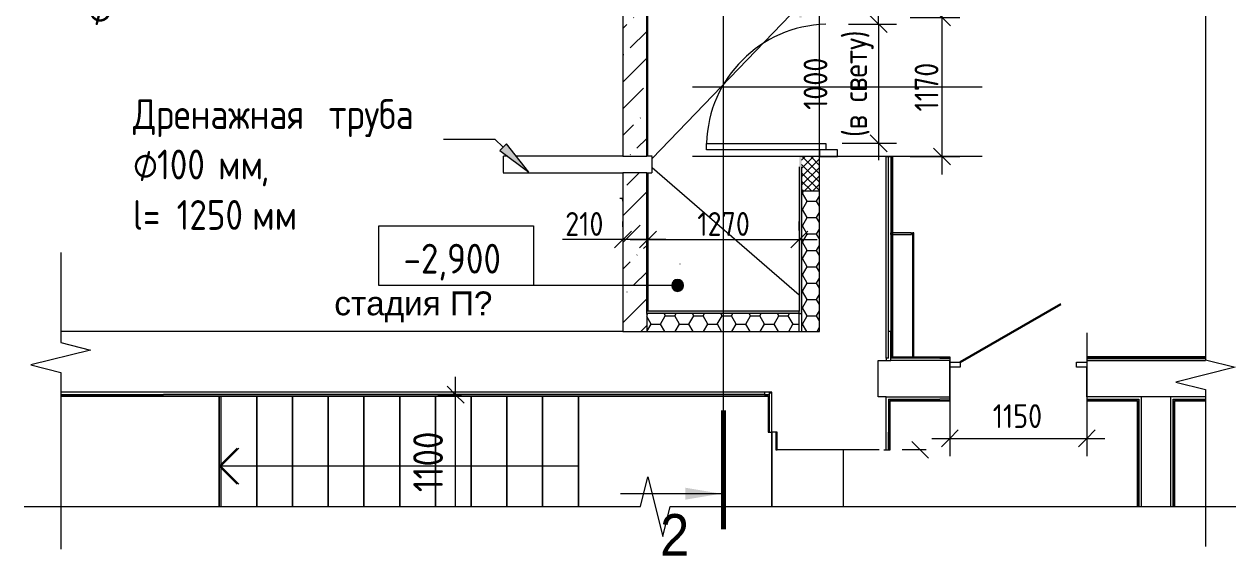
# Model space of a CAD drawing. Header units: millimetres. Extents: x 504091 to 2165846, y 135022 to 442887.
# Drawn here: x 1306726 to 1316895, y 327681 to 332144 of the extents above; entities that cross this region are included whole.
import ezdxf

# ---------------------------------------------------------------- set-up
doc = ezdxf.new("R2010")
doc.units = ezdxf.units.MM
doc.linetypes.add('IMPORT-ADSK_Штриховая_ш3 п1_5 _2_', pattern=[4.5, 3, -1.5])
doc.layers.get('Defpoints').update_dxf_attribs({"color": 255})
for name, color, linetype, lineweight in [('+АР_Вспомогательная', 7, 'Continuous', 9), ('+АР_Выноски', 4, 'Continuous', 9), ('A-ANNO-DIMS', 211, 'Continuous', 9), ('A-DETL', 90, 'Continuous', 9), ('A-DETL-GENF', 92, 'Continuous', 18), ('A-DETL-MEDM', 33, 'Continuous', 9), ('A-DETL-THIN', 151, 'Continuous', 18), ('G-ANNO-SYMB', 111, 'Continuous', 9), ('G-ANNO-TEXT', 231, 'Continuous', 9), ('Аннотация', 7, 'Continuous', 9), ('Барболитна входные группы План подвала_dwg', 252, 'Continuous', 9), ('Двери', 7, 'Continuous', 20), ('Перекрытие', 7, 'Continuous', 18), ('размеры', 7, 'Continuous', 9)]:
    doc.layers.add(name, color=color, linetype=linetype, lineweight=lineweight)
doc.layers.add('ВСПОМОГАТЕЛЬНЫЙ', color=52, linetype='Continuous', lineweight=5, plot=False)
doc.styles.add('Arial', font='arial.ttf', dxfattribs={"height": 250})
doc.styles.add('GOST Common', font='GOST_Common.ttf', dxfattribs={"width": 0.9, "height": 350})
doc.styles.add('GOST Common_1', font='GOST_Common.ttf', dxfattribs={"width": 0.9, "height": 250})
doc.styles.add('GOST Common_2', font='GOST_Common.ttf', dxfattribs={"width": 0.9, "height": 200})
doc.styles.add('GOST Common_4', font='GOST_Common.ttf', dxfattribs={"width": 0.9, "height": 200})
doc.styles.add('GOST Common_6', font='GOST_Common.ttf', dxfattribs={"width": 0.9, "height": 200})
doc.styles.get("Standard").update_dxf_attribs({"font": 'arial.ttf'})
doc.dimstyles.new('ADSK_Основной_2_5_мм_Округление_до_10_мм', dxfattribs={"dimscale": 304.8, "dimtxt": 251.428749, "dimasz": 0.463911, "dimexe": 0.492126, "dimexo": 0.492126, "dimgap": 0.098425, "dimtad": 1, "dimdec": 0, "dimrnd": 10, "dimdsep": 46, "dimtxsty": 'GOST Common_1', "dimblk1": 'OBLIQUE', "dimblk2": 'OBLIQUE', "dimsah": 1, "dimcen": 0.09, "dimdle": 0.492126, "dimazin": 2, "dimtfac": 1, "dimtdec": 4, "dimtix": 1, "dimtmove": 0, "dimatfit": 3, "dimfxl": 0, "dimtvp": 1, "dimtolj": 1, "dimtzin": 0, "dimlwd": 20, "dimlwe": 20, "dimarcsym": 0})
doc.dimstyles.new('ADSK_Основной_2_мм', dxfattribs={"dimscale": 304.8, "dimtxt": 201.142999, "dimasz": 0.463911, "dimexe": 0.492126, "dimexo": 0.492126, "dimgap": 0.098425, "dimtad": 1, "dimrnd": 0.01, "dimdsep": 46, "dimtxsty": 'GOST Common_4', "dimblk1": 'OBLIQUE', "dimblk2": 'OBLIQUE', "dimsah": 1, "dimcen": 0.09, "dimdle": 0.492126, "dimazin": 2, "dimtfac": 1, "dimtdec": 4, "dimtix": 1, "dimtmove": 0, "dimatfit": 3, "dimfxl": 0, "dimtvp": 1, "dimtolj": 1, "dimtzin": 0, "dimlwd": 20, "dimlwe": 20, "dimarcsym": 0})

# ---------------------------------------------------------------- blocks, each defined once
blk = doc.blocks.new('Барболитна входные группы План подвала_dwg_АС_Дверь_Однопольная_Алюминиевая - 1150х2200 алюм ост EIW30 Д12п-6958020-План подвала-498509-2222')
at = {"layer": 'Двери', "color": 10, "lineweight": 30}
blk.add_line((613, -138), (-232, -626), dxfattribs=at)
at = {"layer": 'Двери', "flags": 128}
for points in [[(-450, -98), (-363, -98), (-363, -138), (-450, -138)], [(613, -98), (700, -98), (700, -138), (613, -138)]]:
    blk.add_lwpolyline(points, close=True, dxfattribs=at)
blk = doc.blocks.new('Барболитна входные группы План подвала_dwg_Высотные отметки - Рамка-12095-План подвала-498584-2222')
at = {"layer": 'Аннотация', "flags": 128}
blk.add_lwpolyline([(-6.5, 0), (-6.5, 5), (6.5, 5), (6.5, 0)], close=True, dxfattribs=at)
blk = doc.blocks.new('_Oblique')
at = {"color": 0, "linetype": 'ByBlock', "lineweight": -2}
blk.add_line((-0.5, -0.5), (0.5, 0.5), dxfattribs=at)
blk = doc.blocks.new('*D2509')
at = {"layer": 'Defpoints', "color": 0, "lineweight": 20, "transparency": 16777216}
for p in [(1313494, 332144), (1313442, 331144), (1313897, 331144)]:
    blk.add_point(p, dxfattribs=at)
at = {"layer": 'размеры', "color": 0, "transparency": 16777216}
for p, q in [((1313897, 332144), (1313897, 332285)), ((1313644, 332144), (1314047, 332144)), ((1313897, 332144), (1313897, 331144)), ((1313592, 331144), (1314047, 331144)), ((1313897, 331144), (1313897, 331003))]:
    blk.add_line(p, q, dxfattribs=at)
at = {"layer": 'размеры', "color": 0, "transparency": 16777216, "xscale": 141.4, "yscale": 141.4, "zscale": 141.4}
for p, rotation in [((1313897, 332144), 270), ((1313897, 331144), 90)]:
    blk.add_blockref('_Oblique', p, dxfattribs=dict(at, rotation=rotation))
at = {"layer": 'размеры', "color": 0, "lineweight": 20, "transparency": 16777216, "insert": (1313561, 331644), "char_height": 200, "attachment_point": 5, "rotation": 90, "style": 'GOST Common_6'}
blk.add_mtext('\\A1;1000 \\P(в свету)', dxfattribs=at)
blk = doc.blocks.new('*D2467')
at = {"layer": 'Defpoints', "color": 0, "lineweight": 20, "transparency": 16777216}
for p in [(1314013, 332200), (1314013, 331033), (1314429, 331033)]:
    blk.add_point(p, dxfattribs=at)
at = {"layer": 'размеры', "color": 0, "transparency": 16777216}
for p, q in [((1314429, 332350), (1314429, 330883)), ((1314163, 332200), (1314579, 332200)), ((1314163, 331033), (1314579, 331033))]:
    blk.add_line(p, q, dxfattribs=at)
at = {"layer": 'размеры', "color": 0, "transparency": 16777216, "xscale": 141.4, "yscale": 141.4, "zscale": 141.4}
for p, rotation in [((1314429, 332200), 90), ((1314429, 331033), 270)]:
    blk.add_blockref('_Oblique', p, dxfattribs=dict(at, rotation=rotation))
at = {"layer": 'размеры', "color": 0, "lineweight": 20, "transparency": 16777216, "insert": (1314299, 331616), "char_height": 200, "attachment_point": 5, "rotation": 90, "style": 'GOST Common_6'}
blk.add_mtext('\\A1;1170', dxfattribs=at)
blk = doc.blocks.new('*D2494')
at = {"layer": 'A-ANNO-DIMS', "color": 0, "lineweight": 20, "transparency": 16777216}
for p, q in [((1311961, 330413), (1311961, 330487)), ((1313231, 330413), (1313231, 330487)), ((1311811, 330337), (1313381, 330337))]:
    blk.add_line(p, q, dxfattribs=at)
at = {"layer": 'Defpoints', "color": 0, "lineweight": 20, "transparency": 16777216}
for p in [(1313231, 330337), (1311961, 330263), (1313231, 330263)]:
    blk.add_point(p, dxfattribs=at)
at = {"layer": 'A-ANNO-DIMS', "color": 0, "lineweight": 20, "transparency": 16777216, "xscale": 141.4, "yscale": 141.4, "zscale": 141.4, "rotation": 180}
blk.add_blockref('_Oblique', (1311961, 330337), dxfattribs=at)
at = {"layer": 'A-ANNO-DIMS', "color": 0, "lineweight": 20, "transparency": 16777216, "xscale": 141.4, "yscale": 141.4, "zscale": 141.4}
blk.add_blockref('_Oblique', (1313231, 330337), dxfattribs=at)
at = {"layer": 'A-ANNO-DIMS', "color": 0, "transparency": 16777216, "insert": (1312596, 330467), "char_height": 200, "attachment_point": 5, "style": 'GOST Common_4'}
blk.add_mtext('\\A1;1270', dxfattribs=at)
blk = doc.blocks.new('*D2495')
at = {"layer": 'A-ANNO-DIMS', "color": 0, "lineweight": 20, "transparency": 16777216}
for p, q in [((1311751, 330442), (1311751, 330487)), ((1311961, 330465), (1311961, 330487)), ((1311751, 330337), (1311244, 330337)), ((1312111, 330337), (1311751, 330337))]:
    blk.add_line(p, q, dxfattribs=at)
at = {"layer": 'Defpoints', "color": 0, "lineweight": 20, "transparency": 16777216}
for p in [(1311751, 330337), (1311961, 330315), (1311751, 330292)]:
    blk.add_point(p, dxfattribs=at)
at = {"layer": 'A-ANNO-DIMS', "color": 0, "lineweight": 20, "transparency": 16777216, "xscale": 141.4, "yscale": 141.4, "zscale": 141.4, "rotation": 180}
blk.add_blockref('_Oblique', (1311751, 330337), dxfattribs=at)
at = {"layer": 'A-ANNO-DIMS', "color": 0, "lineweight": 20, "transparency": 16777216, "xscale": 141.4, "yscale": 141.4, "zscale": 141.4}
blk.add_blockref('_Oblique', (1311961, 330337), dxfattribs=at)
at = {"layer": 'A-ANNO-DIMS', "color": 0, "transparency": 16777216, "insert": (1311427, 330467), "char_height": 200, "attachment_point": 5, "style": 'GOST Common_4'}
blk.add_mtext('\\A1;210', dxfattribs=at)

msp = doc.modelspace()

# ---------------------------------------------------------------- hatches: boundary and pattern name
at = {"layer": 'A-DETL-GENF', "lineweight": 9}
h = msp.add_hatch(dxfattribs=at)
h.set_pattern_fill('FP12_24', style=0, pattern_type=2)
h.set_pattern_definition([(45, (1364851.58, 331551.35), (84.19025, 308.69666), [396.875, -79.375, 3.353, -76.022])])
h.paths.add_polyline_path([(1311750.9626, 329563.9713), (1311950.9626, 329563.9713), (1311950.9626, 330896.4463), (1311750.9626, 330896.4463), (1311750.9626, 329713.9713)])
h.paths.add_polyline_path([(1311950.9626, 331036.4463), (1311950.9626, 333950.1162), (1311851.3568, 333770.8536), (1311788.6082, 333818.629), (1311950.9626, 333986.4094), (1311950.9626, 334463.7426), (1311750.9626, 334463.7426), (1311750.9626, 331036.4463)])
at = {"layer": 'A-DETL-GENF'}
h = msp.add_hatch(color=251, dxfattribs=at)
h.paths.add_polyline_path([(1313250.9626, 329713.9713), (1313250.9626, 331032.9463), (1313230.9626, 331032.9463), (1313230.9626, 329713.9713)])
h.paths.add_polyline_path([(1313230.9626, 332199.9463), (1313250.9626, 332199.9463), (1313250.9626, 334463.7426), (1313230.9626, 334463.7426), (1313230.9626, 332489.0971)])
for color, points in [(250, [(1310961.1032, 330903.036), (1310773.4548, 331140.4133), (1310718.411, 331083.7579)]), (150, [(1314174.0353, 330379.8975), (1314174.0353, 330391.8975), (1314012.9626, 330391.8975), (1314012.9626, 330379.8975)]), (150, [(1314192.9626, 329351.8975), (1314192.9626, 330391.8975), (1314180.9626, 330391.8975), (1314180.9626, 329351.8975)]), (250, [(1312210.2419, 329900.8714), (1312223.1828, 329902.5751), (1312235.2419, 329907.5701), (1312245.5972, 329915.516), (1312253.5431, 329925.8714), (1312258.5382, 329937.9304), (1312260.2419, 329950.8714), (1312258.5382, 329963.8123), (1312253.5431, 329975.8714), (1312245.5972, 329986.2267), (1312235.2419, 329994.1727), (1312223.1828, 329999.1677), (1312210.2419, 330000.8714), (1312197.3009, 329999.1677), (1312185.2419, 329994.1727), (1312174.8865, 329986.2267), (1312166.9406, 329975.8714), (1312161.9456, 329963.8123), (1312160.2419, 329950.8714), (1312161.9456, 329937.9304), (1312166.9406, 329925.8714), (1312174.8865, 329915.516), (1312185.2419, 329907.5701), (1312197.3009, 329902.5751)]), (251, [(1313230.9626, 329713.9713), (1313230.9626, 329733.9713), (1311950.9626, 329733.9713), (1311950.9626, 329713.9713)])]:
    msp.add_hatch(color=color, dxfattribs=at).paths.add_polyline_path(points)
at = {"layer": 'A-DETL-GENF', "lineweight": 9}
h = msp.add_hatch(dxfattribs=at)
h.set_pattern_fill('FP12_28', style=0, pattern_type=2)
h.set_pattern_definition([(45, (1364851.58, 331551.35), (-35.35534, 35.35534), []), (135, (1364851.58, 331551.35), (-35.35534, -35.35534), [])])
h.paths.add_polyline_path([(1313400.9626, 330743.7956), (1313400.9626, 331032.9463), (1313250.9626, 331032.9463), (1313250.9626, 330743.7956)])
h = msp.add_hatch(dxfattribs=at)
h.set_pattern_fill('FP12_27', style=0, pattern_type=2)
h.set_pattern_definition([(0, (1364851.58, 331551.35), (119.062, 68.741), [79.375, -158.75]), (120, (1364851.58, 331551.35), (-119.06245, 68.74022), [79.375, -158.75]), (60, (1364851.58, 331551.35), (-0.00045, 137.48122), [0, -158.75, 79.375, 0]), (60, (1364851.58, 331551.35), (-0.00045, 137.48122), [-238.125, 0, 0])])
h.paths.add_polyline_path([(1313400.9626, 329563.9713), (1313400.9626, 330743.7956), (1313250.9626, 330743.7956), (1313250.9626, 329563.9713)])
h = msp.add_hatch(dxfattribs=at)
h.set_pattern_fill('FP12_26', style=0, pattern_type=2)
h.set_pattern_definition([(0, (1364851.58, 331551.35), (119.063, 68.741), [79.375, -158.75]), (120, (1364851.58, 331551.35), (-119.06245, 68.74022), [79.375, -158.75]), (60, (1364851.58, 331551.35), (-0.00045, 137.48122), [0, -158.75, 79.375, 0]), (60, (1364851.58, 331551.35), (-0.00045, 137.48122), [-238.125, 0, 0])])
h.paths.add_polyline_path([(1311950.9626, 329563.9713), (1313230.9626, 329563.9713), (1313230.9626, 329713.9713), (1311950.9626, 329713.9713)])

# ---------------------------------------------------------------- linework, layer by layer
at = {"layer": '+АР_Вспомогательная', "color": 7, "linetype": 'Continuous', "ltscale": 50}
for points in [[(1316641.033, 338457.8844), (1316641.033, 329326.0955), (1316891.033, 329263.5955), (1316391.033, 329138.5955), (1316641.033, 329076.0955), (1316641.033, 327759.1851)], [(1307032.3748, 330226.0833), (1307032.3748, 329471.1969), (1307282.3748, 329408.6969), (1306782.3748, 329283.6969), (1307032.3748, 329221.1969), (1307032.3748, 327737.9321)], [(1306725.7427, 328093.7063), (1311897.3731, 328093.7063), (1311959.8731, 328343.7063), (1312084.8731, 327843.7063), (1312147.3731, 328093.7063), (1316894.9832, 328093.7063)]]:
    msp.add_lwpolyline(points, dxfattribs=at)
at = {"layer": '+АР_Выноски', "color": 7, "linetype": 'Continuous', "ltscale": 100}
msp.add_line((1312574.822, 328202.3106), (1311730.382, 328202.3106), dxfattribs=at)
at = {"layer": '+АР_Выноски', "color": 7, "linetype": 'Continuous', "ltscale": 100, "const_width": 40}
msp.add_lwpolyline([(1312594.822, 327902.3106), (1312594.822, 328902.3106)], dxfattribs=at)
at = {"layer": '+АР_Выноски', "color": 7, "linetype": 'Continuous', "ltscale": 100}
msp.add_solid([(1312574.822, 328202.3106), (1312274.3719, 328252.5886), (1312274.3719, 328152.0325)], dxfattribs=at)
at = {"layer": 'A-DETL', "color": 18, "true_color": 0x000000}
for p, q in [((1311960.9626, 331036.4463), (1311960.9626, 333968.1134)), ((1313960.9626, 331032.9463), (1314012.9626, 331032.9463)), ((1313980.9626, 329339.8975), (1313980.9626, 331032.9463)), ((1314000.9626, 331032.9463), (1314000.9626, 329563.9713)), ((1314010.9626, 329349.8975), (1314010.9626, 331032.9463)), ((1314012.9626, 331032.9463), (1314012.9626, 330391.8975)), ((1311960.9626, 330896.4463), (1311960.9626, 329733.9713)), ((1311745.7325, 330679.6965), (1311725.7325, 330679.6965)), ((1311745.7325, 330679.6965), (1311746.3077, 330659.7048)), ((1314012.9626, 330379.8975), (1314012.9626, 329351.8975)), ((1312206.7079, 329950.8714), (1310351.1472, 329950.8714)), ((1313893.2617, 329014.8975), (1313893.2617, 329319.8975)), ((1313893.2617, 329319.8975), (1314000.9626, 329319.8975)), ((1313960.9626, 329339.8975), (1313960.9626, 329319.8975)), ((1314010.9626, 329339.8975), (1314000.9626, 329339.8975)), ((1314494.8833, 329349.8975), (1314010.9626, 329349.8975)), ((1314409.8833, 329339.8975), (1314010.9626, 329339.8975)), ((1314012.9626, 329351.8975), (1314180.9626, 329351.8975)), ((1314192.9626, 329351.8975), (1314494.8833, 329351.8975)), ((1314409.8833, 329339.8975), (1314494.8833, 329339.8975)), ((1314494.8833, 329319.8975), (1314409.8833, 329319.8975)), ((1314494.8833, 329351.8975), (1314494.8833, 329319.8975)), ((1316641.033, 329351.8975), (1315644.8833, 329351.8975)), ((1315644.8833, 329351.8975), (1315644.8833, 329319.8975)), ((1316641.033, 329349.8975), (1315644.8833, 329349.8975)), ((1315644.8833, 329339.8975), (1315709.8833, 329339.8975)), ((1315644.8833, 329319.8975), (1315709.8833, 329319.8975)), ((1315709.8833, 329339.8975), (1316641.033, 329339.8975)), ((1307032.3748, 329033.9713), (1307893.5304, 329033.9713)), ((1307032.3748, 329023.9713), (1312970.9626, 329023.9713)), ((1307032.3748, 329021.9713), (1312968.9626, 329021.9713)), ((1312938.5657, 329033.9713), (1307893.5304, 329033.9713)), ((1308362.2411, 328093.7063), (1308362.2411, 329021.9713)), ((1308362.2411, 329021.9713), (1308362.2411, 328093.7063)), ((1308377.2411, 329021.9713), (1308377.2411, 328093.7063)), ((1308677.2411, 329021.9713), (1308677.2411, 328093.7063)), ((1308677.2411, 328093.7063), (1308677.2411, 329021.9713)), ((1308977.2411, 329021.9713), (1308977.2411, 328093.7063)), ((1308977.2411, 328093.7063), (1308977.2411, 329021.9713)), ((1309277.2411, 329021.9713), (1309277.2411, 328093.7063)), ((1309277.2411, 328093.7063), (1309277.2411, 329021.9713)), ((1309577.2411, 329021.9713), (1309577.2411, 328093.7063)), ((1309577.2411, 328093.7063), (1309577.2411, 329021.9713)), ((1309877.2411, 329021.9713), (1309877.2411, 328093.7063)), ((1309877.2411, 328093.7063), (1309877.2411, 329021.9713)), ((1310177.2411, 329021.9713), (1310177.2411, 328093.7063)), ((1310177.2411, 328093.7063), (1310177.2411, 329021.9713)), ((1310477.2411, 329021.9713), (1310477.2411, 328093.7063)), ((1310477.2411, 328093.7063), (1310477.2411, 329021.9713)), ((1310777.2411, 329021.9713), (1310777.2411, 328093.7063)), ((1310777.2411, 328093.7063), (1310777.2411, 329021.9713)), ((1311077.2411, 328093.7063), (1311077.2411, 329021.9713)), ((1311077.2411, 329021.9713), (1311077.2411, 328093.7063)), ((1311377.2411, 328093.7063), (1311377.2411, 329021.9713)), ((1311377.2411, 329021.9713), (1311377.2411, 328093.7063)), ((1312938.5657, 329053.9713), (1312938.5657, 329033.9713)), ((1312938.5657, 329033.9713), (1312980.9626, 329033.9713)), ((1312968.9626, 329021.9713), (1312968.9626, 328720.244)), ((1312970.9626, 329023.9713), (1312970.9626, 328720.2387)), ((1312980.9626, 329033.9713), (1312980.9626, 329047.9713)), ((1312980.9626, 329047.9713), (1313000.9626, 329047.9713)), ((1312980.9626, 328720.2127), (1312980.9626, 329033.9713)), ((1313960.9626, 329014.8975), (1313893.2617, 329014.8975)), ((1313980.9626, 328994.8975), (1313990.9626, 328994.8975)), ((1313980.9626, 328994.8975), (1313980.9626, 328720.2127)), ((1313990.9626, 328994.8975), (1314409.8833, 328994.8975)), ((1313990.9626, 328570.1582), (1313990.9626, 328984.8975)), ((1313990.9626, 328984.8975), (1314494.8833, 328984.8975)), ((1313992.9626, 328570.1582), (1313992.9626, 328982.8975)), ((1313992.9626, 328982.8975), (1314494.8833, 328982.8975)), ((1314494.8833, 328994.8975), (1314409.8833, 328994.8975)), ((1314494.8833, 328982.8975), (1314494.8833, 329014.8975)), ((1315644.8833, 329014.8975), (1315644.8833, 328982.8975)), ((1315644.8833, 328994.8975), (1315709.8833, 328994.8975)), ((1315644.8833, 328984.8975), (1316070.2419, 328984.8975)), ((1315644.8833, 328982.8975), (1316068.2419, 328982.8975)), ((1315709.8833, 328994.8975), (1316070.2419, 328994.8975)), ((1316068.2419, 328982.8975), (1316068.2419, 328093.7063)), ((1316070.2419, 328994.8975), (1316080.2419, 328994.8975)), ((1316070.2419, 328984.8975), (1316070.2419, 328093.7063)), ((1316080.2419, 328994.8975), (1316080.2419, 328093.7063)), ((1316370.2419, 328093.7063), (1316370.2419, 328994.8975)), ((1316370.2419, 328994.8975), (1316641.033, 328994.8975)), ((1316380.2419, 328093.7063), (1316380.2419, 328984.8975)), ((1316380.2419, 328984.8975), (1316641.033, 328984.8975)), ((1316382.2419, 328093.7063), (1316382.2419, 328982.8975)), ((1316382.2419, 328982.8975), (1316641.033, 328982.8975)), ((1312968.9626, 328720.244), (1312980.9626, 328720.2127)), ((1312980.9626, 328720.2127), (1313000.9626, 328720.2127)), ((1313980.9626, 328570.2127), (1313980.9626, 328720.2127)), ((1313960.9626, 328570.2127), (1313980.9626, 328570.2127)), ((1313980.9626, 328570.1582), (1313992.9626, 328570.1582))]:
    msp.add_line(p, q, dxfattribs=at)
at = {"layer": 'A-DETL', "color": 18, "lineweight": 18, "true_color": 0x000000}
for p, q in [((1313230.9626, 332297.7919), (1311995.9626, 331017.9003)), ((1313400.9626, 330946.4463), (1313400.9626, 332286.4463)), ((1310244.4362, 331179.6965), (1310452.3245, 331179.6965)), ((1310452.3245, 331179.6965), (1310676.3425, 331179.6965)), ((1310676.3425, 331179.6965), (1310745.9329, 331112.0856)), ((1311995.9626, 330941.7757), (1313230.9626, 329871.3213)), ((1313980.9626, 329339.8975), (1313960.9626, 329339.8975)), ((1313960.9626, 329319.8975), (1314000.9626, 329319.8975)), ((1308362.2411, 328093.7063), (1308362.2411, 329021.9713)), ((1313000.9626, 328720.2127), (1313000.9626, 328093.7063)), ((1313000.9626, 328093.7063), (1313000.9626, 328720.2127)), ((1313033.9626, 328720.2127), (1313033.9626, 328570.2127)), ((1308362.2411, 328433.7061), (1308512.2411, 328583.7061)), ((1308377.2411, 328433.7061), (1308527.2411, 328583.7061)), ((1313033.9626, 328570.2127), (1313045.9626, 328570.2127)), ((1313600.9626, 328570.2127), (1313600.9626, 328093.7063)), ((1313960.9626, 328570.1582), (1313980.9626, 328570.1582)), ((1308377.2411, 328433.7061), (1308362.2411, 328433.7061)), ((1308362.2411, 328433.7061), (1308512.2411, 328283.7061)), ((1308677.2411, 328433.7061), (1308377.2411, 328433.7061)), ((1308527.2411, 328283.7061), (1308377.2411, 328433.7061)), ((1308977.2411, 328433.7061), (1308677.2411, 328433.7061)), ((1309277.2411, 328433.7061), (1308977.2411, 328433.7061)), ((1309577.2411, 328433.7061), (1309277.2411, 328433.7061)), ((1309877.2411, 328433.7061), (1309577.2411, 328433.7061)), ((1310177.2411, 328433.7061), (1309877.2411, 328433.7061)), ((1310477.2411, 328433.7061), (1310177.2411, 328433.7061)), ((1310777.2411, 328433.7061), (1310477.2411, 328433.7061)), ((1311077.2411, 328433.7061), (1310777.2411, 328433.7061)), ((1311377.2411, 328433.7061), (1311077.2411, 328433.7061))]:
    msp.add_line(p, q, dxfattribs=at)
at = {"layer": 'A-DETL', "color": 18, "linetype": 'IMPORT-ADSK_Штриховая_ш3 п1_5 _2_', "lineweight": 18, "true_color": 0x000000}
for p, q in [((1310745.9626, 331036.4463), (1310745.9626, 330896.4463)), ((1310781.9459, 331036.4463), (1310745.9626, 331036.4463)), ((1311750.9626, 331036.4463), (1310855.6414, 331036.4463)), ((1311995.9626, 331036.4463), (1311950.9626, 331036.4463)), ((1311995.9626, 330896.4463), (1311995.9626, 331036.4463)), ((1310745.9626, 330896.4463), (1311750.9626, 330896.4463)), ((1311950.9626, 330896.4463), (1311995.9626, 330896.4463))]:
    msp.add_line(p, q, dxfattribs=at)
at = {"layer": 'A-DETL'}
for centre, start, end in [((1312210.2419, 330083.6455), 65.45454546, 67.31415081), ((1312210.2419, 329950.8714), 260.13705723, 263.64133293), ((1312210.2419, 329950.8714), 292.68584919, 294.54545454)]:
    msp.add_arc(centre, 50, start, end, dxfattribs=at)
at = {"layer": 'A-DETL-MEDM', "color": 18, "true_color": 0x000000}
for p, q in [((1313960.9626, 331032.9463), (1313400.9626, 331032.9463)), ((1313960.9626, 329339.8975), (1313960.9626, 331032.9463)), ((1314000.9626, 330379.8975), (1314000.9626, 330391.8975)), ((1314000.9626, 330391.8975), (1314012.9626, 330391.8975)), ((1314012.9626, 330379.8975), (1314000.9626, 330379.8975)), ((1311750.9626, 329563.9713), (1307032.3748, 329563.9713)), ((1313230.9626, 329563.9713), (1313250.9626, 329563.9713)), ((1314000.9626, 329563.9713), (1313980.9626, 329563.9713)), ((1314000.9626, 329319.8975), (1314000.9626, 329563.9713)), ((1314409.8833, 329319.8975), (1314000.9626, 329319.8975)), ((1314494.8833, 329319.8975), (1314000.9626, 329319.8975)), ((1314494.8833, 329304.8975), (1314494.8833, 329319.8975)), ((1316641.033, 329319.8975), (1315644.8833, 329319.8975)), ((1315644.8833, 329319.8975), (1315644.8833, 329304.8975)), ((1315709.8833, 329319.8975), (1316641.033, 329319.8975)), ((1314494.8833, 329014.8975), (1314494.8833, 329264.8975)), ((1315644.8833, 329014.8975), (1315644.8833, 329264.8975)), ((1313000.9626, 329053.9713), (1307032.3748, 329053.9713)), ((1313000.9626, 328720.2127), (1313000.9626, 329053.9713)), ((1313960.9626, 328570.2127), (1313960.9626, 329014.8975)), ((1313960.9626, 329014.8975), (1314494.8833, 329014.8975)), ((1316641.033, 329014.8975), (1315644.8833, 329014.8975)), ((1316100.2419, 329014.8975), (1316100.2419, 328093.7063)), ((1316350.2419, 328093.7063), (1316350.2419, 329014.8975)), ((1313045.9626, 328720.2127), (1313000.9626, 328720.2127)), ((1313045.9626, 328570.2127), (1313045.9626, 328720.2127)), ((1313900.9626, 328570.2127), (1313045.9626, 328570.2127)), ((1313940.9626, 328570.2127), (1313960.9626, 328570.2127))]:
    msp.add_line(p, q, dxfattribs=at)
at = {"layer": 'A-DETL-THIN', "color": 18, "true_color": 0x000000}
for p, q in [((1311750.9626, 334463.7426), (1311750.9626, 331036.4463)), ((1311950.9626, 331036.4463), (1311950.9626, 333950.1162)), ((1310773.4548, 331140.4133), (1310718.411, 331083.7579)), ((1310961.1032, 330903.036), (1310773.4548, 331140.4133)), ((1310718.411, 331083.7579), (1310961.1032, 330903.036)), ((1311750.9626, 331036.4463), (1311950.9626, 331036.4463)), ((1313250.9626, 331032.9463), (1313230.9626, 331032.9463)), ((1313400.9626, 331032.9463), (1313250.9626, 331032.9463)), ((1313230.9626, 330946.4463), (1313230.9626, 329733.9713)), ((1313250.9626, 330946.4463), (1313250.9626, 330743.7956)), ((1313400.9626, 330743.7956), (1313400.9626, 330946.4463)), ((1311950.9626, 330896.4463), (1311750.9626, 330896.4463)), ((1311750.9626, 330896.4463), (1311750.9626, 329563.9713)), ((1311950.9626, 329713.9713), (1311950.9626, 330896.4463)), ((1313250.9626, 330743.7956), (1313250.9626, 329563.9713)), ((1313250.9626, 330743.7956), (1313400.9626, 330743.7956)), ((1313400.9626, 329563.9713), (1313400.9626, 330743.7956)), ((1314174.0353, 330391.8975), (1314012.9626, 330391.8975)), ((1314012.9626, 330391.8975), (1314012.9626, 330379.8975)), ((1314012.9626, 330379.8975), (1314174.0353, 330379.8975)), ((1314174.0353, 330379.8975), (1314174.0353, 330391.8975)), ((1314192.9626, 330391.8975), (1314180.9626, 330391.8975)), ((1314180.9626, 330391.8975), (1314180.9626, 329351.8975)), ((1314192.9626, 329351.8975), (1314192.9626, 330391.8975)), ((1313230.9626, 329733.9713), (1311950.9626, 329733.9713)), ((1313230.9626, 329713.9713), (1311950.9626, 329713.9713)), ((1311950.9626, 329713.9713), (1311950.9626, 329563.9713)), ((1313230.9626, 329713.9713), (1313230.9626, 329733.9713)), ((1313230.9626, 329713.9713), (1313250.9626, 329713.9713)), ((1313230.9626, 329563.9713), (1313230.9626, 329713.9713)), ((1311750.9626, 329563.9713), (1311950.9626, 329563.9713)), ((1311950.9626, 329563.9713), (1313230.9626, 329563.9713)), ((1313250.9626, 329563.9713), (1313400.9626, 329563.9713)), ((1315644.8833, 329552.7572), (1315644.8833, 328666.602)), ((1314180.9626, 329351.8975), (1314192.9626, 329351.8975)), ((1314494.8833, 329332.9038), (1314494.8833, 328666.602)), ((1310346.8326, 328093.7063), (1310346.8326, 329183.7061)), ((1310276.1326, 329104.4061), (1310346.8326, 329033.7061)), ((1310346.8326, 329033.7061), (1310196.8326, 329033.7061)), ((1310346.8326, 329033.7061), (1310417.5326, 328963.0061)), ((1310396.8477, 329033.7061), (1310346.8326, 329033.7061)), ((1314565.5833, 328737.302), (1314494.8833, 328666.602)), ((1315715.5833, 328737.302), (1315644.8833, 328666.602)), ((1314245.3682, 328570.2127), (1314095.3682, 328570.2127)), ((1314174.6682, 328640.9127), (1314245.3682, 328570.2127)), ((1314245.3682, 328570.2127), (1314316.0682, 328499.5127)), ((1314295.3833, 328570.2127), (1314245.3682, 328570.2127)), ((1314344.8833, 328666.602), (1315794.8833, 328666.602)), ((1314494.8833, 328666.602), (1314424.1833, 328595.902)), ((1314494.8833, 328666.602), (1314494.8833, 328516.602)), ((1315644.8833, 328666.602), (1315574.1833, 328595.902)), ((1315644.8833, 328666.602), (1315644.8833, 328516.602))]:
    msp.add_line(p, q, dxfattribs=at)
at = {"layer": 'A-DETL-THIN'}
for start, end in [(0, 180), (180, 0)]:
    msp.add_arc((1312210.2419, 329950.8714), 50, start, end, dxfattribs=at)
at = {"layer": 'G-ANNO-SYMB', "color": 18, "lineweight": 20, "true_color": 0x000000}
msp.add_line((1312594.822, 328844.7739), (1312594.822, 337481.3674), dxfattribs=at)
at = {"layer": 'ВСПОМОГАТЕЛЬНЫЙ', "color": 6}
for p, q in [((1314767.2477, 331616.4463), (1312335.1062, 331616.4463)), ((1314767.2477, 331032.9463), (1312335.1062, 331032.9463))]:
    msp.add_line(p, q, dxfattribs=at)
at = {"layer": 'Двери'}
msp.add_lwpolyline([(1312452.9626, 331088.9463), (1312452.9626, 331143.9463), (1313452.9626, 331143.9463), (1313452.9626, 331088.9463), (1312452.9626, 331088.9463)], dxfattribs=at)
msp.add_arc((1313480.2148, 331116.6941), 1027.6136, 91.51965611, 178.4803439, dxfattribs=at)
at = {"layer": 'Перекрытие'}
msp.add_lwpolyline([(1313550.9626, 331032.9463), (1313550.9626, 331088.9463), (1313400.856, 331088.9463), (1313400.9626, 331032.9463)], close=True, dxfattribs=at)

# ---------------------------------------------------------------- block references
at = {"layer": 'Барболитна входные группы План подвала_dwg', "color": 250, "lineweight": 18, "xscale": 99.99999999999993, "yscale": 99.99999999999993, "zscale": 99.99999999999993}
msp.add_blockref('Барболитна входные группы План подвала_dwg_Высотные отметки - Рамка-12095-План подвала-498584-2222', (1310351.1472, 329950.8714), dxfattribs=at)
at = {"layer": 'Барболитна входные группы План подвала_dwg', "color": 7, "rotation": 180}
msp.add_blockref('Барболитна входные группы План подвала_dwg_АС_Дверь_Однопольная_Алюминиевая - 1150х2200 алюм ост EIW30 Д12п-6958020-План подвала-498509-2222', (1315194.8833, 329167.3975), dxfattribs=at)

# ---------------------------------------------------------------- texts
at = {"layer": '+АР_Выноски', "color": 7, "linetype": 'Continuous', "ltscale": 100, "style": 'Arial', "width": 0.9}
msp.add_text('2', height=350, dxfattribs=at).set_placement((1312062.9, 327681.2331))
at = {"layer": 'G-ANNO-TEXT', "color": 7, "attachment_point": 1}
for s, insert, char_height, width, style in [('\\fGOST Common|b0|i0|c254|p34|;\\W.9;⌀', (1307258.313, 332401.0789), 250, 245.316375, 'GOST Common_2'), ('Дренажная', (1307638.2418, 331514.3433), 250, 1897.594312, 'GOST Common_1'), ('труба', (1309281.3043, 331514.3433), 250, 1046.202188, 'GOST Common_1'), ('\\fGOST Common|b0|i0|c254|p34|;\\W.9;⌀', (1307638.2418, 331091.01), 250, 245.316375, 'GOST Common_2'), ('100 ', (1307840.648, 331091.01), 250, 620.506125, 'GOST Common_1'), ('мм', (1308352.6168, 331091.01), 250, 432.91125, 'GOST Common_1'), ('\\fGOST Common|b0|i0|c204|p34|;\\W.9;,', (1308709.8043, 331091.01), 250, 93.797437, 'GOST Common_1'), ('l= 1250 ', (1307638.2418, 330667.6766), 250, 1212.1515, 'GOST Common_1'), ('мм', (1308638.3668, 330667.6766), 250, 432.91125, 'GOST Common_1'), ('-2,900', (1309909.2985, 330300.7057), 250, 1067.84775, 'GOST Common_1'), ('1150', (1314855.1035, 328953.8444), 200, 533.923875, 'GOST Common')]:
    msp.add_mtext(s, dxfattribs=dict(at, insert=insert, char_height=char_height, width=width, style=style))
at = {"layer": 'G-ANNO-TEXT', "color": 7, "insert": (1309990.3187, 328215.3639), "char_height": 250, "width": 663.79725, "attachment_point": 1, "rotation": 90, "style": 'GOST Common_1'}
msp.add_mtext('1100', dxfattribs=at)
at = {"layer": 'ВСПОМОГАТЕЛЬНЫЙ', "color": 6, "insert": (1309328.3917, 329900.3259), "char_height": 200, "attachment_point": 1}
msp.add_mtext_dynamic_manual_height_columns('стадия П?', width=1901.263189, gutter_width=1, heights=[0], dxfattribs=at)

# ---------------------------------------------------------------- dimensions: what is measured, and where the dimension line sits
at = {"layer": 'A-ANNO-DIMS', "color": 18, "true_color": 0x000000}
dim = msp.add_linear_dim(base=(1311750.9626, 330336.5164), p1=(1311960.9626, 330315.2088), p2=(1311750.9626, 330291.7953), dimstyle='ADSK_Основной_2_мм', override={"dimpost": '<>', "dimfxl": 4500}, dxfattribs=at)
dim.commit()
dim.dimension.update_dxf_attribs({"geometry": '*D2495', "text_midpoint": (1311426.5626, 330336.5164), "dimtype": 160})
dim = msp.add_linear_dim(base=(1313230.9626, 330336.8758), p1=(1311960.9626, 330262.7142), p2=(1313230.9626, 330262.7142), dimstyle='ADSK_Основной_2_мм', override={"dimpost": '<>', "dimfxl": 4500}, dxfattribs=at)
dim.commit()
dim.dimension.update_dxf_attribs({"geometry": '*D2494', "text_midpoint": (1312595.9626, 330466.8758)})
at = {"layer": 'размеры', "lineweight": 20}
dim = msp.add_linear_dim(base=(1314429.1325, 331032.9463), p1=(1314012.9626, 332199.9463), p2=(1314012.9626, 331032.9463), angle=90, dimstyle='ADSK_Основной_2_5_мм_Округление_до_10_мм', override={"dimtxt": 230, "dimpost": '<>', "dimtxsty": 'GOST Common_6', "dimfxl": 1618.654565, "dimlwd": 65535, "dimlwe": 65535}, dxfattribs=at)
dim.commit()
dim.dimension.update_dxf_attribs({"geometry": '*D2467', "text_midpoint": (1314299.1325, 331616.4463)})
dim = msp.add_linear_dim(base=(1313897.3911, 331143.9463), p1=(1313493.8004, 332143.9463), p2=(1313442.0583, 331143.9463), angle=90, text='1000 \\P(в свету)', dimstyle='ADSK_Основной_2_5_мм_Округление_до_10_мм', override={"dimtxt": 230, "dimpost": '<>', "dimtxsty": 'GOST Common_6', "dimfxl": 1618.654565, "dimlwd": 65535, "dimlwe": 65535}, dxfattribs=at)
dim.commit()
dim.dimension.update_dxf_attribs({"geometry": '*D2509', "text_midpoint": (1313560.7244, 331643.9463)})

doc.saveas('drawing.dxf')
